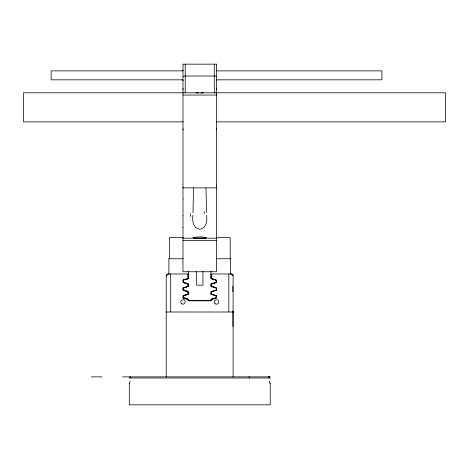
<?xml version="1.0" encoding="UTF-8"?>
<svg xmlns="http://www.w3.org/2000/svg" width="469" height="469" viewBox="0 0 469 469"><rect width="100%" height="100%" fill="white"/><g stroke="black" fill="none" stroke-linecap="round" stroke-linejoin="round"><path stroke-width="0.7" d="M129.297 383.583L129.297 404.835L270.22 404.835L270.22 383.583M193.527 187.864L192.964 212.65M206.577 215.16C209.133 233.767 190.379 233.767 192.935 215.16M216.531 88.483L216.449 89.321M216.531 128.858L216.449 129.696M183.004 282.139L183.332 282.573L188.087 283.938L188.133 286.336L183.238 287.778L187.84 286.412L188.01 284.237L182.98 282.145L183.156 280.005L187.952 278.457L188.016 273.978L167.322 273.978L166.202 275.098L166.202 376.877M182.98 288.183L183.297 287.767L183.156 290.329L188.01 292.064L187.84 294.239L183.273 295.593L188.133 294.169L188.063 291.747L183.004 290.006M182.98 296.015L183.297 295.599L182.98 297.838M216.221 297.586L216.086 295.869L211.085 294.274L211.156 291.595L216.086 290.123L216.285 288.412L215.992 287.989L211.202 286.612L211.056 284.05L211.349 283.628L216.086 282.291L216.273 280.48L211.285 278.844L211.056 277.337M211.056 300.6L211.285 299.093L215.963 297.78M216.531 282.145L216.332 282.52L216.531 280.321M216.514 289.971L216.531 288.154M183.004 280.362C183.719 278.252 188.948 280.333 188.239 277.337L188.573 277.337M216.508 297.61L211.507 299.316L211.279 300.6L188.239 300.6L188.005 299.316L183.016 297.674M188.339 294.415C192.19 289.139 173.817 290.669 188.38 286.536C191.2 281.224 181.896 284.918 183.227 280.585C183.965 278.539 188.849 280.345 188.573 277.783L188.573 271.129M166.202 275.983L168.307 273.978M188.133 294.538L183.432 295.869L183.227 297.387L188.257 299.111L188.462 300.6M201.852 92.979L203.64 92.798M201.67 93.003L200.855 93.097M203.265 238.158C212.029 238.123 200.585 236.599 199.085 236.933C193.228 237.232 188.896 238.428 199.425 238.17M214.298 92.803L214.655 92.792M202.678 238.164L200.093 238.17M183.215 64.165L216.303 64.165M182.869 70.872L51.133 70.872L51.133 79.824L182.869 79.824M216.531 70.872L381.93 70.872L381.93 79.824L216.531 79.824M182.98 95.031L216.531 95.031M183.203 121.876L23.45 121.876L23.45 92.798L445.55 92.798L445.55 121.876L216.18 121.876M182.98 187.864L216.531 187.864M183.197 237.519L169.338 237.519L169.338 258.771M216.32 237.519L230.179 237.519L230.179 258.771M182.98 238.188L216.531 238.188M182.98 240.427L216.531 240.427M183.098 258.771L168.887 258.771L168.887 274.078M216.414 258.771L230.625 258.771L230.625 274.078M187.489 274.429L188.937 274.429M210.581 274.429L212.023 274.429M187.489 276.218L188.937 276.218M210.581 276.218L212.023 276.218M210.944 277.337L211.279 277.337L211.507 278.621L216.467 280.163L211.583 278.486L211.501 273.978L232.19 273.978L233.087 274.875L233.087 376.877M166.202 312.008L233.31 312.008M91.379 376.877L102.119 376.877M122.585 376.877L270.22 376.877M269.118 377.832L269.892 377.803M129.614 377.832L130.2 377.832M129.608 377.996L269.91 377.996M215.881 92.798L216.303 92.798M268.667 376.877L269.048 376.929M195.878 92.798L198.663 93.097M231.205 273.978L233.087 275.772M183.139 89.614L182.98 88.483M183.139 129.989L182.98 128.858M216.531 295.98L211.501 293.887L211.671 291.747L216.467 290.17L211.308 291.935L211.455 294.239L216.215 295.599L216.514 296.015L216.408 298.108L211.73 299.539L211.501 300.822L188.016 300.822C188.89 297.879 183.033 299.89 183.004 297.61M206.553 212.65L205.985 187.864M232.976 310.888L232.976 326.547M232.864 286.283L232.864 291.648M228.837 273.978L228.837 312.008M216.531 64.165L216.531 271.744L182.98 271.744L182.98 64.165M214.298 64.165L214.298 92.856M210.944 271.129L210.944 278.398M210.944 283.88L210.944 286.395M210.944 291.876L210.944 294.057M210.944 299.146L210.944 300.6M202.942 271.305L202.942 285.164L196.57 285.164L196.57 271.305M185.22 64.165L185.22 92.856M170.681 273.978L170.681 312.008M204.138 211.566A57.124 20.484 84.1 0 1 204.185 213.835M190.584 216.467A57.124 25.103 -82.6 0 1 190.578 213.717M129.936 381.121A6.707 0.586 -89.9 0 1 129.303 383.296M270.208 383.296A6.707 0.586 89.9 0 1 269.575 381.104M248.793 376.877A1.12 0.791 -90 0 1 249.578 377.996M129.714 377.492A1.63 1.214 89.2 0 1 130.476 376.965A1.612 1.137 -88.2 0 0 129.755 377.539M269.042 377.029A1.536 0.891 82.3 0 1 269.64 377.692M268.866 376.965A1.659 1.243 -88.9 0 1 269.898 377.621M183.068 215.904A2.322 0.961 0 0 1 183.162 215.763M183.103 227.67A2.339 0.897 0 0 1 183.168 227.582M216.449 70.168A2.239 1.583 0 0 1 216.531 70.602M182.98 70.602A2.239 1.583 0 0 1 183.139 70.022M216.531 80.093A2.239 1.583 0 0 1 216.449 80.527M183.139 80.674A2.239 1.583 0 0 1 182.98 80.093M216.397 76.605A2.298 0.844 0 0 0 214.298 76.013L185.22 76.025A2.298 0.844 0 0 0 183.115 76.605M183.068 187.272A2.322 0.961 0 0 1 183.162 187.131M183.103 199.038A2.339 0.897 0 0 1 183.168 198.956M216.42 185.138A1.483 1.049 0 0 1 216.397 185.396M211.501 284.237L211.671 286.412L216.479 288.025L211.279 286.09L211.455 283.921L216.361 282.473L211.501 284.237M215.406 303.889A2.251 2.251 0 0 0 218.783 301.942A2.251 2.251 0 0 0 215.406 299.99A2.251 2.251 0 0 0 215.406 303.889M181.855 303.889A2.251 2.251 0 0 0 185.232 301.942A2.251 2.251 0 0 0 181.855 299.99A2.251 2.251 0 0 0 181.855 303.889"/></g></svg>
